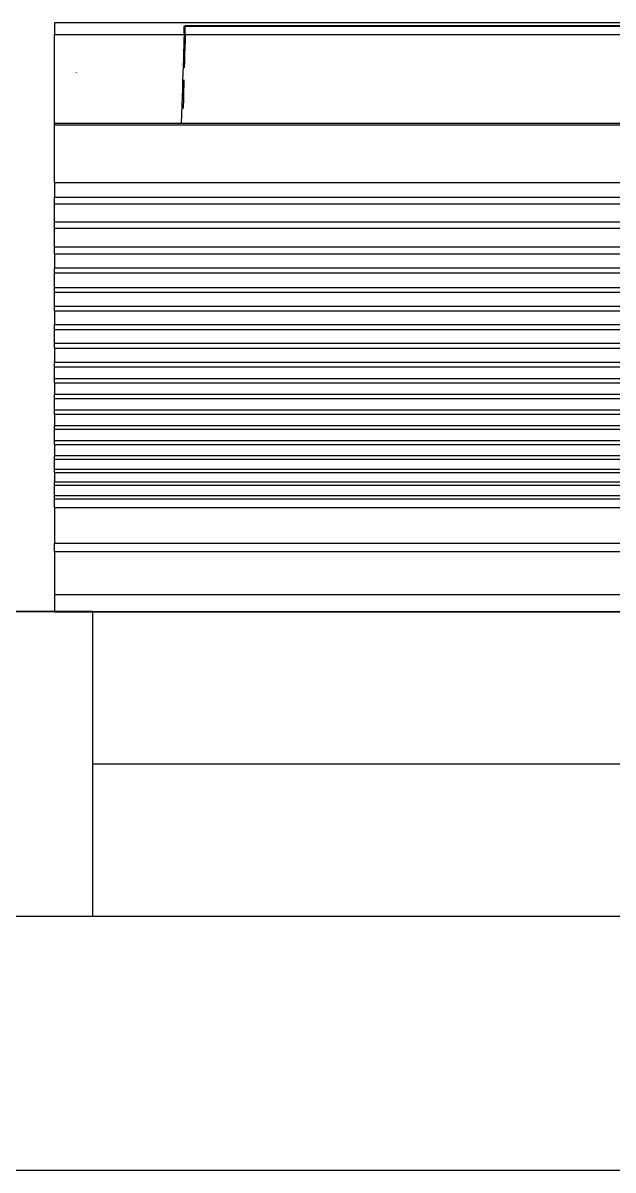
# Model space of a CAD drawing. Header units: inches. Extents: x 16928 to 514628, y -1471 to 241387.
# Drawn here: x 173246 to 173536, y 21315 to 21880 of the extents above; entities that cross this region are included whole.
import ezdxf

# ---------------------------------------------------------------- set-up
doc = ezdxf.new("R2010")
doc.units = ezdxf.units.IN
doc.header["$MEASUREMENT"] = 0
doc.layers.add('Edges', color=7, linetype='Continuous')
doc.layers.add('WIN', color=9, linetype='Continuous')

# ---------------------------------------------------------------- blocks, each defined once
blk = doc.blocks.new('AW30')
at = {"layer": 'WIN', "color": 1}
for p, q in [((-2473243.39, -913866.48), (-2472643.39, -913866.48)), ((-2473193.39, -913941.48), (-2472693.39, -913941.48)), ((-2473218.39, -914016.48), (-2472643.39, -914016.48))]:
    blk.add_line(p, q, dxfattribs=at)
at = {"layer": 'WIN', "color": 2}
blk.add_line((-2473243.39, -914141.48), (-2472643.39, -914141.48), dxfattribs=at)
at = {"layer": 'WIN', "color": 1}
blk.add_lwpolyline([(-2473243.39, -914016.48), (-2473193.39, -914016.48), (-2473193.39, -913866.48), (-2473243.39, -913866.48)], close=True, dxfattribs=at)
blk = doc.blocks.new('air con')
at = {"layer": 'Edges'}
for p, q in [((71.402, 41.898), (152.402, 41.898)), ((152.402, 41.095), (152.402, 41.898)), ((71.402, 41.095), (152.402, 41.095)), ((152.402, 39.122), (152.402, 41.095)), ((71.402, 39.122), (152.402, 39.122)), ((152.402, 39.122), (152.402, 38.724)), ((152.402, 38.724), (71.402, 38.724)), ((152.402, 37.092), (152.402, 38.724)), ((152.402, 37.092), (71.402, 37.092)), ((152.402, 37.092), (152.402, 36.701)), ((152.402, 36.701), (71.402, 36.701)), ((152.402, 36.542), (71.402, 36.542)), ((152.402, 36.701), (152.402, 36.542)), ((152.402, 36.542), (152.402, 36.078)), ((152.402, 36.078), (71.402, 36.078)), ((152.402, 35.914), (71.402, 35.914)), ((152.402, 36.078), (152.402, 35.914)), ((152.402, 35.493), (152.402, 35.914)), ((152.402, 35.493), (71.402, 35.493)), ((152.402, 35.34), (71.402, 35.34)), ((152.402, 35.493), (152.402, 35.34)), ((152.402, 35.34), (152.402, 34.877)), ((152.402, 34.877), (71.402, 34.877)), ((152.402, 34.709), (71.402, 34.709)), ((152.402, 34.877), (152.402, 34.709)), ((152.402, 34.207), (152.402, 34.709)), ((152.402, 34.207), (71.402, 34.207)), ((152.402, 34.207), (152.402, 34.022)), ((152.402, 34.022), (71.402, 34.022)), ((152.402, 34.022), (152.402, 33.51)), ((152.402, 33.51), (71.402, 33.51)), ((152.402, 33.335), (71.402, 33.335)), ((152.402, 33.51), (152.402, 33.335)), ((152.402, 32.826), (152.402, 33.335)), ((152.402, 32.826), (71.402, 32.826)), ((152.402, 32.625), (71.402, 32.625)), ((152.402, 32.826), (152.402, 32.625)), ((152.402, 32.625), (152.402, 32.098)), ((152.402, 32.098), (71.402, 32.098)), ((152.402, 32.098), (152.402, 31.911)), ((152.402, 31.911), (71.402, 31.911)), ((152.402, 31.378), (152.402, 31.911)), ((152.402, 31.378), (71.402, 31.378)), ((152.402, 31.189), (71.402, 31.189)), ((152.402, 31.378), (152.402, 31.189)), ((152.402, 31.189), (152.402, 30.654)), ((152.402, 30.654), (71.402, 30.654)), ((152.402, 30.654), (152.402, 30.439)), ((152.402, 30.439), (71.402, 30.439)), ((152.402, 29.791), (152.402, 30.439)), ((152.402, 29.791), (71.402, 29.791)), ((152.402, 29.562), (71.402, 29.562)), ((152.402, 29.791), (152.402, 29.562)), ((152.402, 29.562), (152.402, 28.935)), ((152.402, 28.935), (71.402, 28.935)), ((152.402, 28.935), (152.402, 28.714)), ((152.402, 28.714), (71.402, 28.714)), ((152.402, 28.092), (152.402, 28.714)), ((152.402, 28.092), (71.402, 28.092)), ((152.402, 27.871), (71.402, 27.871)), ((152.402, 28.092), (152.402, 27.871)), ((152.402, 27.871), (152.402, 27.226)), ((152.402, 27.226), (71.402, 27.226)), ((152.402, 27.024), (71.402, 27.024)), ((152.402, 27.226), (152.402, 27.024)), ((152.402, 27.024), (152.402, 26.349)), ((152.402, 26.349), (71.402, 26.349)), ((152.402, 26.349), (152.402, 26.117)), ((152.402, 26.117), (71.402, 26.117)), ((152.402, 25.469), (152.402, 26.117)), ((152.402, 25.469), (71.402, 25.469)), ((152.402, 25.469), (152.402, 25.162)), ((152.402, 25.162), (71.402, 25.162)), ((152.402, 25.162), (152.402, 24.304)), ((152.402, 24.304), (71.402, 24.304)), ((152.402, 24.304), (152.402, 24.002)), ((152.402, 24.002), (71.402, 24.002)), ((152.402, 24.002), (152.402, 23.184)), ((152.402, 23.184), (71.402, 23.184)), ((152.402, 23.184), (152.402, 22.883)), ((152.402, 22.883), (71.402, 22.883)), ((152.402, 22.213), (152.402, 22.883)), ((152.402, 22.213), (71.402, 22.213)), ((152.402, 22.213), (152.402, 19.568)), ((152.402, 19.568), (71.402, 19.568)), ((152.402, 19.493), (71.402, 19.493)), ((146.588, 19.085), (146.601, 19.493)), ((152.402, 19.568), (152.402, 19.493)), ((152.402, 19.493), (152.402, 15.42)), ((146.575, 18.687), (146.588, 19.085)), ((146.504, 18.391), (146.514, 18.752)), ((146.514, 18.752), (146.516, 18.813)), ((146.562, 18.299), (146.575, 18.687)), ((146.484, 17.685), (146.494, 18.035)), ((146.494, 18.035), (146.504, 18.391)), ((146.538, 17.558), (146.55, 17.923)), ((146.55, 17.923), (146.562, 18.299)), ((146.479, 17.503), (146.484, 17.685)), ((146.527, 17.206), (146.538, 17.558)), ((146.456, 16.673), (146.464, 16.956)), ((146.505, 16.546), (146.516, 16.869)), ((146.516, 16.869), (146.527, 17.206)), ((151.402, 17.184), (151.402, 17.175)), ((146.438, 16.032), (146.447, 16.349)), ((146.447, 16.349), (146.456, 16.673)), ((146.495, 16.239), (146.505, 16.546)), ((146.429, 15.722), (146.438, 16.032)), ((146.477, 15.675), (146.486, 15.948)), ((146.486, 15.948), (146.495, 16.239)), ((146.421, 15.42), (76.921, 15.42)), ((146.421, 15.42), (146.429, 15.722)), ((146.468, 15.42), (146.421, 15.42)), ((146.421, 15.42), (146.421, 15.051)), ((146.468, 15.42), (146.477, 15.675)), ((152.402, 15.42), (146.468, 15.42)), ((146.468, 15.42), (146.468, 15.051)), ((152.402, 14.898), (152.402, 15.42)), ((71.402, 14.898), (152.402, 14.898)), ((146.421, 15.051), (76.921, 15.051)), ((146.421, 15.012), (76.921, 15.012)), ((146.468, 15.051), (146.421, 15.051)), ((146.421, 15.051), (146.421, 15.012))]:
    blk.add_line(p, q, dxfattribs=at)

msp = doc.modelspace()

# ---------------------------------------------------------------- linework, layer by layer
at = {"layer": 'WIN'}
msp.add_line((171604.96, 21315.43), (174404.96, 21315.43), dxfattribs=at)

# ---------------------------------------------------------------- block references
at = {"xscale": 10.74849191040555, "yscale": 10.74849191040555, "zscale": 10.74849191040555, "rotation": 180}
msp.add_blockref('air con', (174899.17, 22040.41), dxfattribs=at)
at = {"layer": 'WIN'}
msp.add_blockref('AW30', (2646473.35, 935456.91), dxfattribs=at)

doc.saveas('drawing.dxf')
